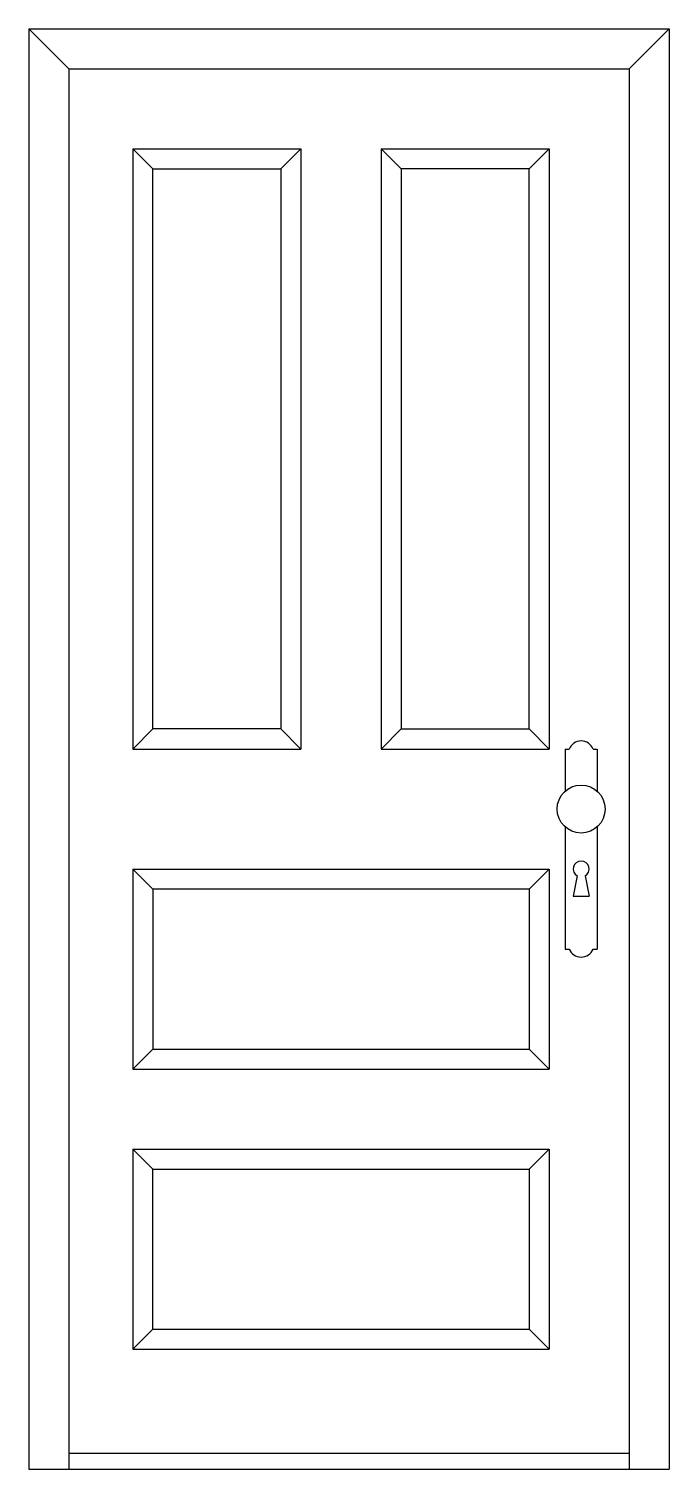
# Model space of a CAD drawing. Units: millimetres at full size, sheet at 1:10. Extents: x 118 to 918, y -696 to 1104.
import ezdxf

# ---------------------------------------------------------------- set-up
doc = ezdxf.new("R2010")
doc.units = ezdxf.units.MM
doc.header["$LTSCALE"] = 10
doc.layers.add('0-0', color=7, linetype='Continuous')

msp = doc.modelspace()

# ---------------------------------------------------------------- linework, layer by layer
at = {"layer": '0-0'}
for p, q in [((118.26, 1103.91), (918.26, 1103.91)), ((118.26, 1103.91), (118.26, -696.09)), ((118.26, 1103.91), (168.26, 1053.91)), ((918.26, 1103.91), (868.26, 1053.91)), ((918.26, 1103.91), (918.26, -696.09)), ((168.26, 1053.91), (868.26, 1053.91)), ((168.26, 1053.91), (168.26, -696.09)), ((868.26, 1053.91), (868.26, -696.09)), ((248.26, 953.91), (248.26, 203.91)), ((248.26, 953.91), (273.26, 928.91)), ((248.26, 953.91), (458.26, 953.91)), ((433.26, 928.91), (458.26, 953.91)), ((458.26, 953.91), (458.26, 203.91)), ((558.26, 953.91), (558.26, 203.91)), ((558.26, 953.91), (583.26, 928.91)), ((558.26, 953.91), (768.26, 953.91)), ((768.26, 953.91), (743.26, 928.91)), ((768.26, 953.91), (768.26, 203.91)), ((273.26, 228.91), (273.26, 928.91)), ((273.26, 928.91), (433.26, 928.91)), ((583.26, 928.91), (583.26, 228.91)), ((743.26, 928.91), (583.26, 928.91)), ((273.26, 228.91), (248.26, 203.91)), ((458.26, 203.91), (433.26, 228.91)), ((583.26, 228.91), (558.26, 203.91)), ((743.26, 228.91), (768.26, 203.91)), ((248.26, 203.91), (458.26, 203.91)), ((558.26, 203.91), (768.26, 203.91)), ((788.26, 203.91), (788.26, 151.27)), ((788.26, 203.91), (793.26, 203.91)), ((823.26, 203.91), (828.26, 203.91)), ((828.26, 203.91), (828.26, 151.27)), ((788.26, 106.55), (788.26, -46.09)), ((828.26, 106.55), (828.26, -46.09)), ((248.26, 53.91), (248.26, -196.09)), ((248.26, 53.91), (273.26, 28.91)), ((248.26, 53.91), (768.26, 53.91)), ((743.26, 28.91), (768.26, 53.91)), ((768.26, 53.91), (768.26, 23.02)), ((768.26, 53.91), (768.26, -196.09)), ((803.26, 45.25), (798.26, 20.07)), ((813.26, 45.25), (818.26, 20.07)), ((273.26, 28.91), (273.26, -171.09)), ((743.26, 28.91), (273.26, 28.91)), ((798.26, 20.07), (818.26, 20.07)), ((788.26, -46.09), (793.26, -46.09)), ((823.26, -46.09), (828.26, -46.09)), ((273.26, -171.09), (248.26, -196.09)), ((273.26, -171.09), (743.26, -171.09)), ((248.26, -196.09), (768.26, -196.09)), ((248.26, -296.09), (248.26, -546.09)), ((248.26, -296.09), (273.26, -321.09)), ((248.26, -296.09), (768.26, -296.09)), ((743.26, -321.09), (768.26, -296.09)), ((768.26, -296.09), (768.26, -546.09)), ((273.26, -521.09), (273.26, -321.09)), ((273.26, -321.09), (743.26, -321.09)), ((743.26, -321.09), (743.26, -521.09)), ((273.26, -521.09), (248.26, -546.09)), ((273.26, -521.09), (743.26, -521.09)), ((743.26, -521.09), (768.26, -546.09)), ((248.26, -546.09), (768.26, -546.09)), ((168.26, -676.09), (868.26, -676.09)), ((118.26, -696.09), (918.26, -696.09))]:
    msp.add_line(p, q, dxfattribs=at)
for points in [[(433.26, 928.91), (433.26, 228.91), (273.26, 228.91)], [(583.26, 228.91), (743.26, 228.91), (743.26, 928.91)], [(743.26, 28.91), (743.26, -171.09), (768.26, -196.09)]]:
    msp.add_lwpolyline(points, dxfattribs=at)
msp.add_circle((808.26, 128.91), 30, dxfattribs=at)
for centre, radius, start, end in [((808.26, 197.66), 16.25, 22.61986, 157.38014), ((808.26, 53.91), 10, 300, 240), ((808.26, -39.84), 16.25, 202.61986, 337.38014)]:
    msp.add_arc(centre, radius, start, end, dxfattribs=at)

doc.saveas('drawing.dxf')
